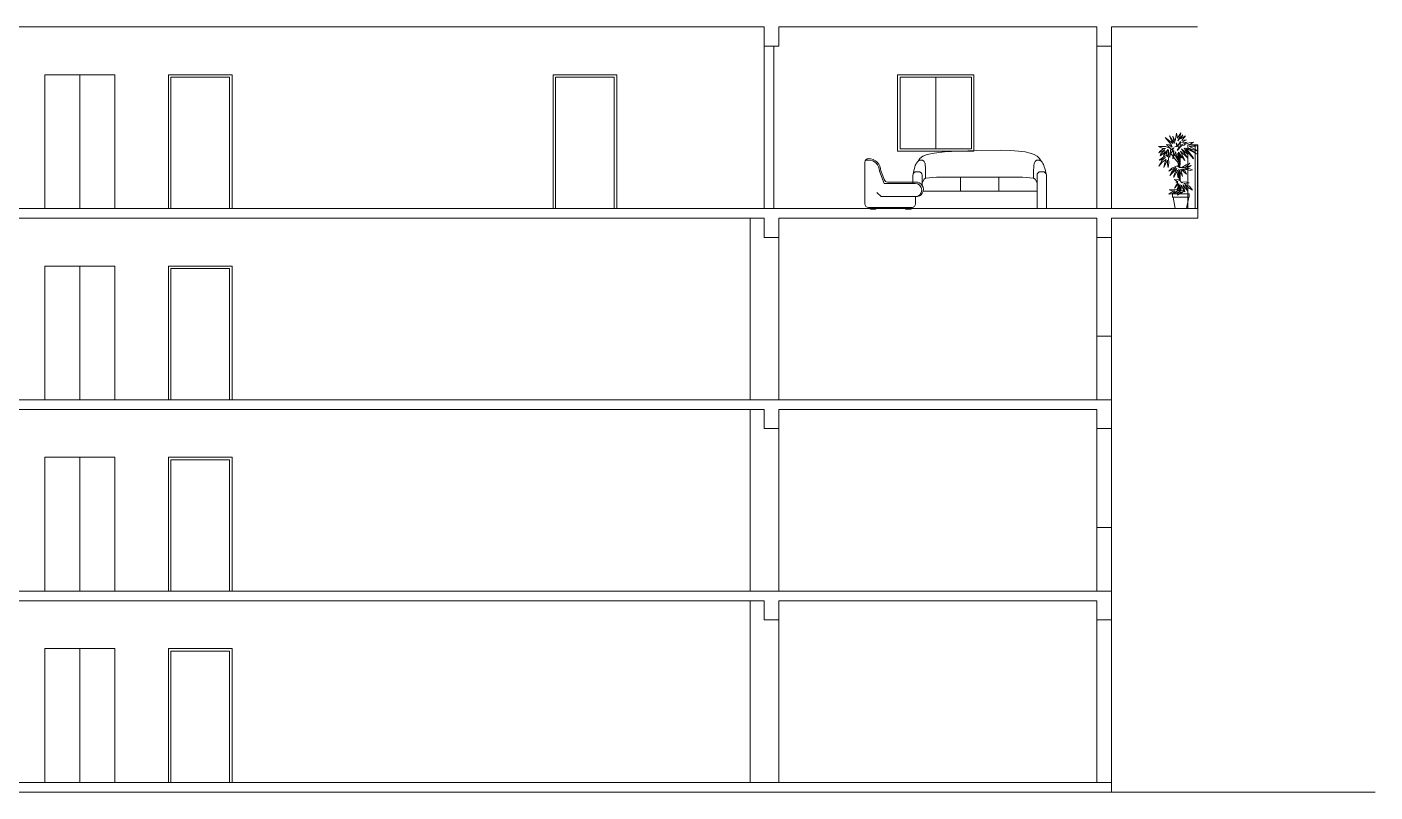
# Model space of a CAD drawing. Header units: inches. Extents: x 1090 to 1325, y 2 to 154.
# Drawn here: x 1303.96 to 1325.1, y 103.06 to 115.06 of the extents above; entities that cross this region are included whole.
import ezdxf

# ---------------------------------------------------------------- set-up
doc = ezdxf.new("R2010")
doc.units = ezdxf.units.IN
doc.header["$MEASUREMENT"] = 0
for name, color, linetype, lineweight in [('elev 1', 252, 'Continuous', 9), ('FUR', 250, 'Continuous', 9), ('walls', 250, 'Continuous', 18)]:
    doc.layers.add(name, color=color, linetype=linetype, lineweight=lineweight)
doc.layers.add('TREE', color=104, linetype='Continuous', lineweight=5, transparency=0.2)

msp = doc.modelspace()

# ---------------------------------------------------------------- linework, layer by layer
at = {"layer": 'elev 1'}
for p, q in [((1304.787, 114.313), (1304.787, 112.213)), ((1318.208, 114.273), (1318.208, 113.153)), ((1322.277, 113.213), (1322.277, 112.213)), ((1322.317, 113.213), (1322.317, 112.213)), ((1315.297, 112.063), (1315.297, 109.213)), ((1315.747, 111.763), (1315.747, 109.213)), ((1320.732, 111.763), (1320.732, 109.213)), ((1320.962, 111.763), (1320.962, 109.213)), ((1304.787, 111.313), (1304.787, 109.213)), ((1315.297, 106.213), (1315.297, 109.063)), ((1315.747, 108.763), (1315.747, 106.213)), ((1320.732, 108.763), (1320.732, 106.213)), ((1320.962, 108.763), (1320.962, 106.213)), ((1304.787, 108.313), (1304.787, 106.213)), ((1315.297, 106.063), (1315.297, 103.213)), ((1315.747, 105.763), (1315.747, 103.213)), ((1320.732, 105.763), (1320.732, 103.213)), ((1320.962, 105.763), (1320.962, 103.213)), ((1304.787, 105.313), (1304.787, 103.213))]:
    msp.add_line(p, q, dxfattribs=at)
for points in [[(1305.337, 112.213), (1305.337, 114.313), (1304.237, 114.313), (1304.237, 112.213)], [(1307.174, 112.213), (1307.174, 114.313), (1306.174, 114.313), (1306.174, 112.213)], [(1307.134, 112.213), (1307.134, 114.273), (1306.214, 114.273), (1306.214, 112.213)], [(1313.207, 112.213), (1313.207, 114.313), (1312.207, 114.313), (1312.207, 112.213)], [(1313.167, 112.213), (1313.167, 114.273), (1312.247, 114.273), (1312.247, 112.213)], [(1305.337, 109.213), (1305.337, 111.313), (1304.237, 111.313), (1304.237, 109.213)], [(1307.174, 109.213), (1307.174, 111.313), (1306.174, 111.313), (1306.174, 109.213)], [(1307.134, 109.213), (1307.134, 111.273), (1306.214, 111.273), (1306.214, 109.213)], [(1305.337, 106.213), (1305.337, 108.313), (1304.237, 108.313), (1304.237, 106.213)], [(1307.174, 106.213), (1307.174, 108.313), (1306.174, 108.313), (1306.174, 106.213)], [(1307.134, 106.213), (1307.134, 108.273), (1306.214, 108.273), (1306.214, 106.213)], [(1305.337, 103.213), (1305.337, 105.313), (1304.237, 105.313), (1304.237, 103.213)], [(1307.174, 103.213), (1307.174, 105.313), (1306.174, 105.313), (1306.174, 103.213)], [(1307.134, 103.213), (1307.134, 105.273), (1306.214, 105.273), (1306.214, 103.213)]]:
    msp.add_lwpolyline(points, dxfattribs=at)
for points in [[(1318.808, 113.113), (1318.808, 114.313), (1317.608, 114.313), (1317.608, 113.113)], [(1318.768, 113.153), (1318.768, 114.273), (1317.648, 114.273), (1317.648, 113.153)]]:
    msp.add_lwpolyline(points, close=True, dxfattribs=at)
at = {"layer": 'FUR'}
for p, q in [((1317.096, 112.289), (1317.096, 112.94)), ((1317.153, 112.974), (1317.107, 112.974)), ((1317.397, 112.608), (1317.325, 112.803)), ((1317.399, 112.668), (1317.346, 112.811)), ((1317.887, 112.608), (1317.397, 112.608)), ((1317.887, 112.631), (1317.453, 112.631)), ((1317.355, 112.402), (1317.282, 112.467)), ((1317.887, 112.402), (1317.355, 112.402)), ((1317.891, 112.402), (1317.891, 112.289)), ((1317.833, 112.232), (1317.153, 112.232)), ((1317.184, 112.232), (1317.184, 112.207)), ((1317.27, 112.207), (1317.184, 112.207)), ((1317.27, 112.232), (1317.27, 112.207)), ((1317.736, 112.232), (1317.736, 112.207)), ((1317.822, 112.207), (1317.736, 112.207)), ((1317.822, 112.232), (1317.822, 112.207))]:
    msp.add_line(p, q, dxfattribs=at)
for points in [[(1317.931, 112.958), (1317.959, 112.999), (1318.004, 113.034), (1318.076, 113.062), (1318.186, 113.085), (1318.345, 113.103), (1318.564, 113.115), (1318.855, 113.124), (1319.228, 113.129)], [(1319.861, 112.958), (1319.834, 112.999), (1319.798, 113.034), (1319.751, 113.062), (1319.689, 113.085), (1319.609, 113.103), (1319.507, 113.115), (1319.382, 113.124), (1319.228, 113.129)], [(1317.848, 112.736), (1317.857, 112.777), (1317.865, 112.812), (1317.873, 112.842), (1317.881, 112.867), (1317.888, 112.889), (1317.895, 112.906), (1317.902, 112.921), (1317.91, 112.933), (1317.917, 112.943), (1317.925, 112.952), (1317.933, 112.959), (1317.94, 112.965), (1317.948, 112.97), (1317.956, 112.973), (1317.964, 112.975), (1317.972, 112.976), (1317.98, 112.976), (1317.987, 112.976), (1317.995, 112.974), (1318.002, 112.972), (1318.008, 112.968), (1318.015, 112.964), (1318.021, 112.958), (1318.027, 112.952), (1318.032, 112.943), (1318.036, 112.932), (1318.041, 112.916), (1318.044, 112.893), (1318.047, 112.86), (1318.049, 112.817), (1318.05, 112.761), (1318.05, 112.69)], [(1319.944, 112.736), (1319.935, 112.777), (1319.927, 112.812), (1319.919, 112.842), (1319.911, 112.867), (1319.904, 112.889), (1319.897, 112.906), (1319.889, 112.921), (1319.882, 112.933), (1319.875, 112.943), (1319.867, 112.952), (1319.859, 112.959), (1319.851, 112.965), (1319.843, 112.97), (1319.835, 112.973), (1319.828, 112.975), (1319.82, 112.976), (1319.812, 112.976), (1319.804, 112.976), (1319.797, 112.974), (1319.79, 112.972), (1319.783, 112.968), (1319.777, 112.964), (1319.771, 112.958), (1319.765, 112.952), (1319.76, 112.943), (1319.755, 112.932), (1319.751, 112.916), (1319.748, 112.893), (1319.745, 112.86), (1319.743, 112.817), (1319.742, 112.761), (1319.741, 112.69)], [(1317.994, 112.617), (1318.026, 112.674), (1318.05, 112.69), (1318.221, 112.705), (1318.594, 112.705)], [(1319.06, 112.705), (1318.594, 112.705), (1318.594, 112.485)], [(1319.797, 112.617), (1319.766, 112.674), (1319.741, 112.69), (1319.57, 112.705), (1319.06, 112.705)], [(1319.197, 112.705), (1319.197, 112.485)], [(1319.797, 112.485), (1318.009, 112.485)], [(1317.848, 112.213), (1317.848, 112.234)], [(1319.944, 112.213), (1317.848, 112.213)]]:
    msp.add_lwpolyline(points, dxfattribs=at)
for points in [[(1317.848, 112.608), (1317.848, 112.736, -0.414214), (1317.905, 112.793), (1317.937, 112.793, -0.414214), (1317.994, 112.736), (1317.994, 112.58)], [(1319.944, 112.213), (1319.944, 112.736, 0.414214), (1319.886, 112.793), (1319.854, 112.793, 0.414214), (1319.797, 112.736), (1319.797, 112.213)]]:
    msp.add_lwpolyline(points, format="xyb", dxfattribs=at)
for centre, radius, start, end in [((1317.153, 112.94), 0.0573, 90, 180), ((1317.153, 112.803), 0.195, 0, 90), ((1317.153, 112.803), 0.172, 0, 90), ((1317.453, 112.688), 0.0573, 200.4108, 270), ((1317.899, 112.516), 0.115, 266.0237, 95.528), ((1317.887, 112.505), 0.103, 270, 90), ((1317.153, 112.289), 0.0573, 180, 270), ((1317.833, 112.289), 0.0573, 270, 0)]:
    msp.add_arc(centre, radius, start, end, dxfattribs=at)
at = {"layer": 'TREE'}
for points in [[(1322.03, 113.19), (1321.956, 113.181), (1321.99, 113.195), (1321.978, 113.246), (1322.006, 113.197), (1322.047, 113.266), (1322.04, 113.205), (1322.153, 113.254), (1322.063, 113.251), (1322.143, 113.29), (1322.067, 113.284), (1322.124, 113.353), (1322.045, 113.306), (1322.083, 113.373), (1322.007, 113.277), (1322.04, 113.353), (1322.053, 113.404), (1321.998, 113.318), (1321.984, 113.396), (1321.965, 113.269), (1321.926, 113.349), (1321.953, 113.238), (1321.929, 113.273), (1321.873, 113.357), (1321.925, 113.234), (1321.808, 113.33), (1321.9, 113.218), (1321.916, 113.179), (1321.867, 113.213), (1321.826, 113.22), (1321.896, 113.152), (1321.817, 113.187), (1321.724, 113.19), (1321.7, 113.19), (1321.759, 113.164), (1321.813, 113.156), (1321.768, 113.147), (1321.727, 113.117), (1321.708, 113.089), (1321.76, 113.117), (1321.799, 113.135), (1321.738, 113.075), (1321.726, 113.042), (1321.789, 113.088), (1321.806, 113.108), (1321.788, 113.074), (1321.779, 113.036), (1321.849, 113.14), (1321.829, 113.077), (1321.839, 113.026), (1321.848, 113.052), (1321.852, 113.062), (1321.857, 113.133), (1321.866, 113.05), (1321.88, 113.017), (1321.888, 113.129), (1321.941, 113.165), (1321.901, 113.089), (1321.943, 113.127), (1321.927, 112.992), (1321.969, 113.103), (1322.007, 112.98), (1322.004, 113.081), (1322.06, 113.011), (1322.014, 113.098), (1322.116, 112.969), (1322.045, 113.115), (1322.155, 113.011), (1322.06, 113.15), (1322.154, 113.07), (1322.106, 113.162), (1322.143, 113.118), (1322.253, 112.994), (1322.245, 113.014), (1322.131, 113.163), (1322.296, 113.073), (1322.278, 113.09), (1322.227, 113.124), (1322.162, 113.167), (1322.253, 113.134), (1322.318, 113.113), (1322.278, 113.142), (1322.208, 113.175), (1322.188, 113.191), (1322.26, 113.187), (1322.298, 113.198), (1322.179, 113.212), (1322.211, 113.232), (1322.25, 113.257), (1322.185, 113.246), (1322.12, 113.226), (1322.103, 113.208), (1322.063, 113.2), (1321.996, 113.127)], [(1321.859, 113.005), (1321.848, 113.052), (1321.839, 113.026), (1321.834, 113.05), (1321.786, 113.026), (1321.71, 112.975), (1321.751, 112.979), (1321.811, 113.014), (1321.759, 112.973), (1321.708, 112.881), (1321.767, 112.946), (1321.823, 112.984), (1321.799, 112.934), (1321.783, 112.856), (1321.815, 112.926), (1321.842, 112.974), (1321.842, 112.911), (1321.855, 112.857), (1321.862, 112.931)], [(1322.214, 112.892), (1322.122, 112.861), (1322.151, 112.883), (1322.194, 112.926), (1322.133, 112.902), (1322.065, 112.857), (1322.105, 112.857), (1322.162, 112.833), (1322.112, 112.833), (1322.198, 112.813), (1322.233, 112.821), (1322.152, 112.851)], [(1322.101, 112.493), (1322.051, 112.5), (1322.05, 112.492), (1322.049, 112.501), (1322.028, 112.485), (1321.987, 112.516), (1321.871, 112.51), (1321.923, 112.495), (1321.964, 112.495), (1321.918, 112.477), (1321.865, 112.439), (1321.913, 112.447), (1321.96, 112.476), (1321.954, 112.45), (1321.999, 112.496), (1321.997, 112.48), (1321.988, 112.45), (1322.033, 112.476), (1322.056, 112.475), (1322, 112.427), (1322.044, 112.446), (1322.073, 112.464)], [(1322.145, 112.612), (1322.181, 112.62), (1322.124, 112.634), (1322.083, 112.628), (1322.067, 112.618), (1322.039, 112.649), (1322.011, 112.663), (1321.953, 112.672), (1322.004, 112.635), (1321.973, 112.631), (1322.004, 112.618), (1321.971, 112.571), (1321.951, 112.532), (1321.99, 112.574), (1322.021, 112.601), (1322.008, 112.565), (1321.992, 112.514), (1321.995, 112.512), (1322.034, 112.579), (1322.042, 112.59), (1322.041, 112.554), (1322.05, 112.492), (1322.06, 112.58), (1322.084, 112.528), (1322.115, 112.476), (1322.087, 112.587), (1322.119, 112.542), (1322.164, 112.488), (1322.142, 112.542), (1322.12, 112.584), (1322.167, 112.546), (1322.236, 112.505), (1322.19, 112.568), (1322.136, 112.588), (1322.098, 112.605)], [(1322.185, 112.446), (1322.044, 112.446), (1322, 112.427), (1322.023, 112.446), (1321.922, 112.446), (1321.922, 112.393), (1322.185, 112.393)], [(1322.177, 112.393), (1321.931, 112.393), (1321.965, 112.213), (1322.143, 112.213)]]:
    msp.add_lwpolyline(points, close=True, dxfattribs=at)
for points in [[(1321.911, 113.145), (1321.921, 113.127)], [(1321.928, 113.114), (1321.939, 113.094)], [(1321.786, 113.026), (1321.71, 112.975), (1321.751, 112.979), (1321.811, 113.014), (1321.759, 112.973), (1321.708, 112.881), (1321.767, 112.946), (1321.823, 112.984), (1321.799, 112.934), (1321.783, 112.856), (1321.815, 112.926), (1321.842, 112.974), (1321.842, 112.911), (1321.855, 112.857), (1321.862, 112.931), (1321.859, 113.005)], [(1321.884, 113.087), (1321.932, 113.029)], [(1321.938, 113.021), (1321.984, 112.965), (1322.007, 112.942), (1322.019, 112.868)], [(1321.955, 113.067), (1322.025, 112.943)], [(1322.021, 113.06), (1322.028, 112.861)], [(1322.027, 113.052), (1322.029, 112.86)], [(1322.044, 113.031), (1322.039, 112.942), (1322.037, 112.857)], [(1322.033, 112.857), (1321.996, 112.886), (1321.91, 112.848), (1321.864, 112.799), (1321.974, 112.861), (1321.91, 112.792), (1321.877, 112.732), (1321.93, 112.783), (1321.99, 112.843), (1321.943, 112.73), (1321.943, 112.703), (1322.002, 112.817), (1321.997, 112.776), (1322.009, 112.698), (1322.022, 112.83), (1322.079, 112.717), (1322.05, 112.833), (1322.139, 112.752), (1322.121, 112.802), (1322.076, 112.834), (1322.162, 112.833), (1322.105, 112.857), (1322.033, 112.857)], [(1322.029, 112.816), (1322.025, 112.656)], [(1322.035, 112.805), (1322.035, 112.651)], [(1322.044, 112.786), (1322.042, 112.646)], [(1322.023, 112.559), (1322.021, 112.491)], [(1322.035, 112.58), (1322.036, 112.491)], [(1322.04, 112.587), (1322.038, 112.493)]]:
    msp.add_lwpolyline(points, dxfattribs=at)
at = {"layer": 'walls'}
for p, q in [((1300.23, 115.063), (1315.517, 115.063)), ((1315.517, 112.213), (1315.517, 115.063)), ((1315.747, 115.063), (1320.732, 115.063)), ((1315.747, 114.763), (1315.747, 115.063)), ((1320.732, 115.063), (1320.732, 112.213)), ((1320.962, 115.063), (1322.312, 115.063)), ((1320.962, 112.213), (1320.962, 115.063)), ((1315.517, 114.763), (1315.747, 114.763)), ((1315.667, 112.213), (1315.667, 114.763)), ((1320.732, 114.763), (1320.962, 114.763)), ((1322.162, 112.213), (1322.162, 113.213)), ((1322.162, 113.213), (1322.317, 113.213)), ((1322.312, 113.213), (1322.312, 112.213)), ((1300.001, 112.213), (1322.317, 112.213)), ((1322.317, 112.213), (1300.001, 112.213)), ((1300.23, 112.063), (1315.517, 112.063)), ((1315.517, 112.063), (1315.517, 111.763)), ((1315.747, 112.063), (1320.732, 112.063)), ((1315.747, 111.763), (1315.747, 112.063)), ((1320.732, 111.763), (1320.732, 112.063)), ((1320.962, 112.063), (1320.962, 111.763)), ((1320.962, 112.063), (1322.317, 112.063)), ((1322.162, 112.213), (1322.312, 112.213)), ((1322.317, 112.213), (1322.317, 112.063)), ((1315.517, 111.763), (1315.747, 111.763)), ((1320.962, 111.763), (1320.732, 111.763)), ((1320.732, 109.213), (1320.732, 110.213)), ((1320.732, 110.213), (1320.962, 110.213)), ((1320.962, 110.213), (1320.962, 109.213)), ((1320.962, 109.213), (1300, 109.213)), ((1320.962, 109.213), (1320.962, 108.763)), ((1315.517, 109.063), (1300.23, 109.063)), ((1315.517, 109.063), (1315.517, 108.763)), ((1320.732, 109.063), (1315.747, 109.063)), ((1315.747, 108.763), (1315.747, 109.063)), ((1320.732, 109.063), (1320.732, 108.763)), ((1315.517, 108.763), (1315.747, 108.763)), ((1320.962, 108.763), (1320.732, 108.763)), ((1320.732, 106.213), (1320.732, 107.213)), ((1320.732, 107.213), (1320.962, 107.213)), ((1320.962, 107.213), (1320.962, 106.213)), ((1320.962, 106.213), (1300, 106.213)), ((1320.962, 106.213), (1320.962, 106.063)), ((1320.962, 106.213), (1320.962, 105.763)), ((1315.517, 106.063), (1300.23, 106.063)), ((1315.517, 106.063), (1315.517, 105.763)), ((1320.732, 106.063), (1315.747, 106.063)), ((1320.732, 106.063), (1315.747, 106.063)), ((1315.747, 105.763), (1315.747, 106.063)), ((1320.732, 106.063), (1320.732, 105.763)), ((1315.517, 105.763), (1315.747, 105.763)), ((1320.962, 105.763), (1320.732, 105.763)), ((1320.962, 103.213), (1295.571, 103.213)), ((1320.962, 103.213), (1320.962, 103.063)), ((1320.962, 103.063), (1295.571, 103.063)), ((1320.962, 103.063), (1325.098, 103.063))]:
    msp.add_line(p, q, dxfattribs=at)

doc.saveas('drawing.dxf')
